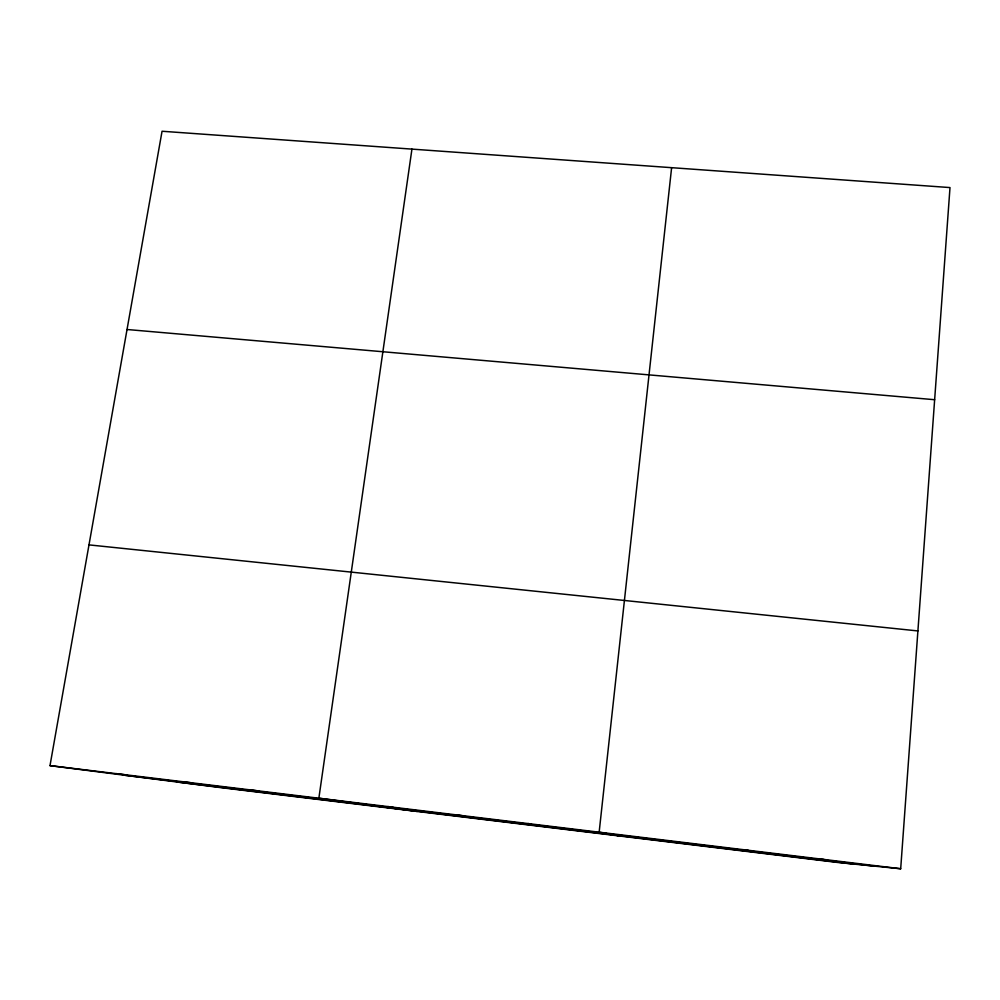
<?xml version="1.0" encoding="UTF-8"?>
<svg xmlns="http://www.w3.org/2000/svg" width="1000" height="1000" viewBox="0 0 1000 1000"><rect width="100%" height="100%" fill="white"/><g stroke="black" fill="none" stroke-linecap="round" stroke-linejoin="round"><path stroke-width="1.5" d="M900.688 868.75L950 187.575L162.05 131.25L50 765.625L219.613 787.487L837.7 862.475L900.688 868.75L50 765.625M671.612 167.675L599.15 832.2L621.1 836.2M411.938 149.113L318.863 798.213L417.325 811.475M746.9 850.2L748.25 850.275M127.025 329.5L934.638 399.712M821.225 859.212L824.05 859.463M88.987 544.888L917.9 630.938M124.488 775.225L872.75 865.962M177.225 782.025L853.238 864.025M183.05 781.75L192.175 782.95M116.175 773.637L126.5 774.987M250.6 789.938L258.525 790.987M387.837 806.575L393.263 807.325M457.525 815.025L461.688 815.625M527.962 823.562L530.812 824"/></g></svg>
